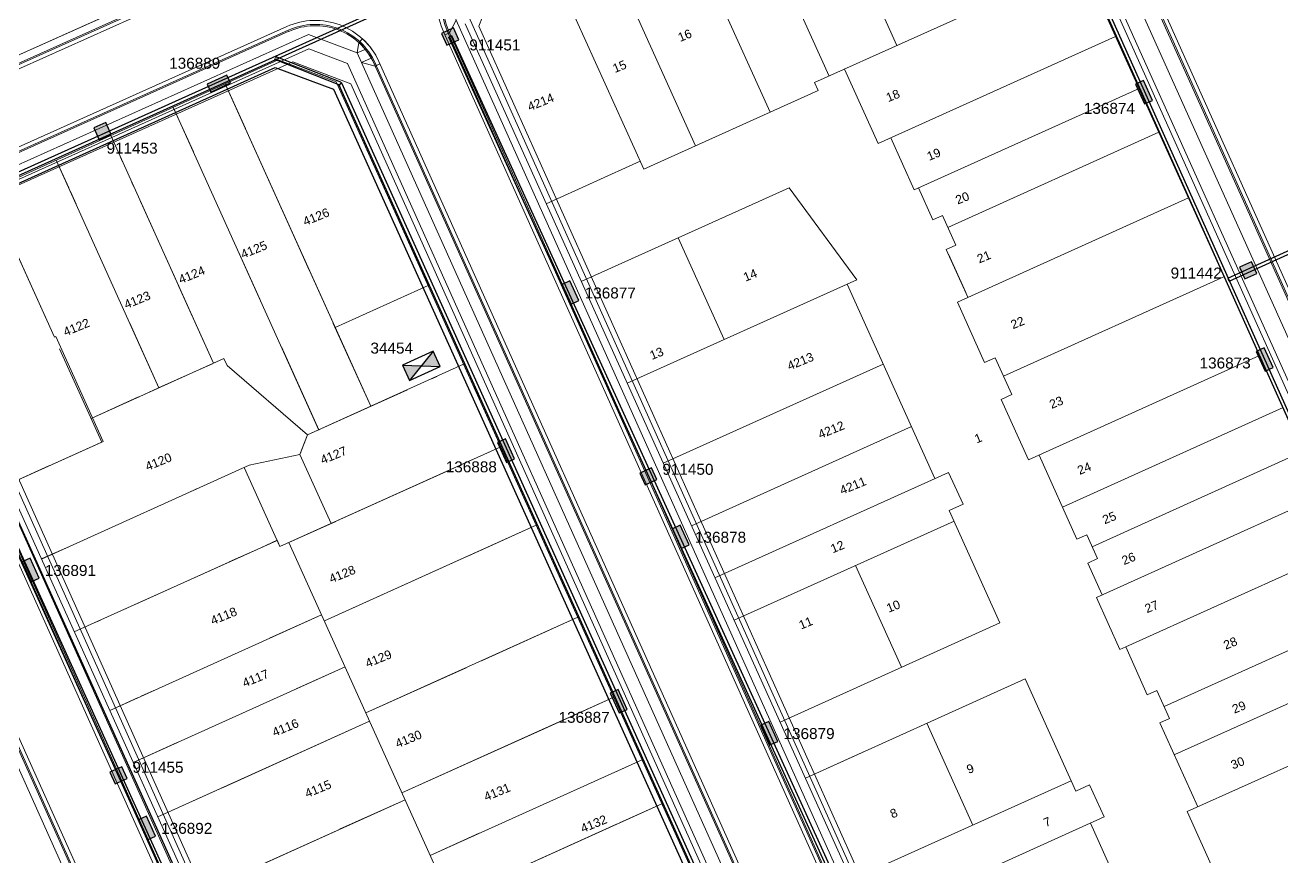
# Model space of a CAD drawing. Header units: metres. Extents: x 305195 to 309187, y 6261447 to 6263623.
# Drawn here: x 305525 to 305668.2, y 6262718 to 6262812.8 of the extents above; entities that cross this region are included whole.
import ezdxf
from ezdxf.enums import TextEntityAlignment as Align

# ---------------------------------------------------------------- set-up
doc = ezdxf.new("R2010")
doc.units = ezdxf.units.M
doc.layers.get('0').update_dxf_attribs({"color": 6})
for name, color, linetype in [('AREA41_NEW', 7, 'Continuous'), ('Duct_SP_EXT', 7, 'Continuous'), ('Notes', 7, 'Continuous'), ('st_new', 9, 'Continuous'), ('Sub_SP_EXT', 7, 'Continuous'), ('SupportsUG_SP_LV_EXT', 7, 'Continuous'), ('SupportsUG_SP_LV_SL_EXT', 7, 'Continuous')]:
    doc.layers.add(name, color=color, linetype=linetype)
doc.layers.add('Cadastre Developer_SP_EXT', color=9, linetype='Continuous', lineweight=5)
doc.styles.add('COLUMN_LABEL', font='arial.ttf')
doc.styles.add('iecARIAL', font='arial.ttf', dxfattribs={"height": 2})
doc.styles.add('POLE_LABEL', font='arial.ttf')
doc.styles.get("Standard").update_dxf_attribs({"font": 'arial.ttf'})

# ---------------------------------------------------------------- blocks, each defined once
blk = doc.blocks.new('PILLAR_EXT')
blk.add_hatch(color=256).paths.add_polyline_path([(-2.475, 0.99), (-2.475, -0.99), (2.475, -0.99), (2.475, 0.99)])
blk.add_lwpolyline([(-2.475, -0.99), (2.475, -0.99), (2.475, 0.99), (-2.475, 0.99)], close=True)
at = {"style": 'iecARIAL', "flags": 8}
blk.add_attdef('ASSET_NUM', (1.5, 3.5), '', height=2.5, dxfattribs=at)
for tag, p, flags in [('OWNED_BY', (0, -0.2), 9), ('STATE', (0, -0.4), 9), ('SUPPORT_TYPE', (0, -0.6), 9), ('STREETNAME', (0, -1.8), 9), ('SUBURB', (0, -2), 1), ('USAGE', (0, -0.8), 9), ('LEGEND', (0, -1), 9), ('LOCATION', (0, -1.2), 9), ('NOTES', (0, -1.4), 9), ('PARENT', (0, -1.6), 9)]:
    blk.add_attdef(tag, p, '', height=0.2, dxfattribs=dict(flags=flags))
blk = doc.blocks.new('COLUMN_EXT')
blk.add_hatch(color=256).paths.add_polyline_path([(-1.49, 1.48), (-1.49, -1.49), (1.48, -1.49), (1.48, 1.48)])
blk.add_lwpolyline([(-1.49, -1.49), (1.48, -1.49), (1.48, 1.48), (-1.49, 1.48)], close=True)
for tag, height, style, flags, p in [('ASSET_NUM', 2.5, 'COLUMN_LABEL', 8, (2, 2)), ('STRUCTURE_PLANT_NUMBER', 0.2, 'POLE_LABEL', 9, (1.81, 0.03)), ('STREET_CODE', 0.2, 'COLUMN_LABEL', 9, (1.81, -0.2))]:
    blk.add_attdef(tag, text='', height=height, dxfattribs=dict(style=style, flags=flags)).set_placement(p, align=Align.MIDDLE_LEFT)
at = {"flags": 1}
blk.add_attdef('Z', (1.81, -2.35), '', height=0.2, dxfattribs=at)
at = {"flags": 9}
for tag, p in [('COLUMN_TYPE', (1.81, -0.4)), ('OWNED_BY', (1.81, -0.6)), ('STATE', (1.81, -0.8)), ('USAGE', (1.81, -1)), ('STREETNAME', (1.81, -1.6)), ('SUBURB', (1.81, -1.8)), ('LEGEND', (1.81, -1.2)), ('LOCATION', (1.81, -1.4)), ('NOTES', (1.81, -2))]:
    blk.add_attdef(tag, text='', height=0.2, dxfattribs=at).set_placement(p, align=Align.MIDDLE_LEFT)
blk = doc.blocks.new('SUB_PADMOUNT_EXT')
for points in [[(0, 0), (-3.84, 1.92), (-3.84, -1.92)], [(0, 0), (3.84, 1.92), (3.84, -1.92)]]:
    blk.add_hatch(color=256).paths.add_polyline_path(points)
for p, q in [((3.84, 1.92), (-3.84, -1.92)), ((-3.84, 1.92), (3.84, -1.92))]:
    blk.add_line(p, q)
blk.add_lwpolyline([(-3.84, -1.92), (3.84, -1.92), (3.84, 1.92), (-3.84, 1.92)], close=True)
for tag, height, flags, p in [('ASSET_NUM', 2.5, 8, (2, 2)), ('STREET_CODE', 0.2, 9, (1.5, 0)), ('CONSTRUCTED_VOLTAGE', 0.2, 9, (1.5, -0.2)), ('OPERATING_VOLTAGE', 0.2, 9, (1.5, -0.6)), ('ORIENTATION', 0.2, 9, (1.5, -0.8)), ('OWNED_BY', 0.2, 9, (1.5, -1)), ('OPERATED_BY', 0.2, 9, (1.5, -1.2)), ('SECONDARY_VOLTAGE', 0.2, 9, (1.5, -1.6)), ('STATE', 0.2, 9, (1.5, -1.8)), ('SUBSTATION_TYPE', 0.2, 9, (1.5, -2.2)), ('NO_PHASES', 0.2, 9, (1.5, -0.4)), ('MAINTAINED_BY', 0.2, 9, (1.5, -1.4)), ('PARENT', 0.2, 9, (1.5, -2)), ('USAGE', 0.2, 9, (1.5, -2.4)), ('LEGEND', 0.2, 9, (1.5, -2.6)), ('LOCATION', 0.2, 9, (1.5, -2.8)), ('STREETNAME', 0.2, 9, (1.5, -3)), ('SUBURB', 0.2, 9, (1.5, -3.2)), ('Z', 0.2, 1, (1.5, -3.6)), ('NOTES', 0.2, 9, (1.5, -3.4))]:
    blk.add_attdef(tag, text='', height=height, dxfattribs=dict(flags=flags)).set_placement(p, align=Align.MIDDLE_LEFT)
blk = doc.blocks.new('AREA41_NEW')
at = {"layer": 'AREA41_NEW', "color": 251, "linetype": 'Continuous', "lineweight": 0}
for p, q in [((441836, -271947), (250570, -271947)), ((441836, -271947), (250570, -271947)), ((364031, -271947), (364031, -298447)), ((373846, -271947), (373846, -298447)), ((373846, -271947), (373846, -298447)), ((373847, -271948), (373847, -280097)), ((380661, -271947), (380661, -298447)), ((380661, -271947), (380661, -298447)), ((380662, -271948), (380662, -277447)), ((387161, -271947), (387161, -298447)), ((387161, -271947), (387161, -298447)), ((387162, -271948), (387162, -275417)), ((396976, -297317), (396976, -271947)), ((396976, -297317), (396976, -271947)), ((406091, -271947), (406091, -297947)), ((406091, -271947), (406091, -297947)), ((406092, -272012), (406092, -271948)), ((406092, -275447), (406092, -272042)), ((415406, -283867), (415406, -271947)), ((415406, -283687), (415406, -271947)), ((415407, -277097), (415407, -271948)), ((396977, -275242), (396977, -274642)), ((387162, -275887), (387162, -277447)), ((364031, -277677), (364031, -298447)), ((396977, -278442), (396977, -277842)), ((446836, -276947), (446836, -319947)), ((446836, -276947), (446836, -319947)), ((373847, -280127), (373847, -298448)), ((396977, -279606), (396977, -279586)), ((396977, -291259), (396977, -279636)), ((428516, -283867), (415405, -283867)), ((428516, -283867), (415406, -283867)), ((427074, -283688), (415407, -283688)), ((418361, -300317), (418361, -283687)), ((418361, -300317), (418361, -283687)), ((418363, -283688), (418363, -289637)), ((428516, -283687), (440891, -283687)), ((428516, -283687), (428516, -283867)), ((428516, -283687), (446836, -283687)), ((364032, -290267), (364032, -298448)), ((406092, -291357), (406092, -290293)), ((418363, -289712), (418363, -292062)), ((387162, -291937), (387162, -298448)), ((396977, -295184), (396977, -291334)), ((418361, -292187), (446836, -292187)), ((418361, -292187), (446836, -292187)), ((426456, -292188), (418362, -292188)), ((418363, -292137), (418363, -296437)), ((442896, -292188), (441336, -292188)), ((446837, -292188), (443366, -292188)), ((380662, -292327), (380662, -298448)), ((396977, -297318), (396977, -295259)), ((418363, -296512), (418363, -298862)), ((396201, -297317), (396201, -318606)), ((396201, -297317), (396976, -297317)), ((396201, -297317), (396201, -324947)), ((396201, -297317), (406091, -297317)), ((396202, -304287), (396202, -297318)), ((396202, -297318), (396977, -297318)), ((406091, -297947), (404815, -303707)), ((406091, -297947), (404815, -303707)), ((404816, -303708), (406092, -297948)), ((396201, -298447), (272570, -298447)), ((396202, -298447), (272645, -298447)), ((351571, -319272), (351571, -298447)), ((351571, -324947), (351571, -298447)), ((357071, -324947), (357071, -298447)), ((357071, -324947), (357071, -298447)), ((357072, -298448), (357072, -304577)), ((364886, -298447), (364886, -324947)), ((364886, -298447), (364886, -324947)), ((364887, -298448), (364887, -316217)), ((374886, -298447), (374886, -324947)), ((374886, -298447), (374886, -324947)), ((374887, -310976), (374887, -298448)), ((386386, -298447), (386386, -324947)), ((386386, -298447), (386386, -324947)), ((386387, -298448), (386387, -316352)), ((418361, -299002), (446836, -299002)), ((418361, -299002), (446836, -299002)), ((424006, -299003), (418362, -299003)), ((418363, -298937), (418363, -300317)), ((427931, -299003), (424081, -299003)), ((438516, -299003), (428006, -299003)), ((438561, -299003), (438546, -299003)), ((440941, -299003), (440341, -299003)), ((444141, -299003), (443541, -299003)), ((417466, -300317), (406516, -305408)), ((417466, -300317), (406516, -305408)), ((417466, -300318), (406517, -305409)), ((418361, -300317), (417466, -300317)), ((396201, -303707), (404815, -303707)), ((396201, -303707), (404815, -303707)), ((396202, -303708), (404814, -303708)), ((406516, -305408), (404815, -303707)), ((406517, -305409), (404879, -303771)), ((406516, -324947), (406516, -305408)), ((406516, -324947), (406516, -305408)), ((406517, -317908), (406517, -305409)), ((446836, -306817), (406466, -306817)), ((446836, -306817), (406466, -306817)), ((416866, -306818), (406517, -306818)), ((428856, -306818), (422856, -306818)), ((446646, -306818), (441246, -306818)), ((374887, -324948), (374887, -312886)), ((427074, -313317), (406516, -313317)), ((446836, -313317), (406516, -313317)), ((406517, -313318), (416866, -313318)), ((416366, -313317), (416366, -324947)), ((423521, -313318), (427074, -313318)), ((446836, -313317), (427076, -313317)), ((441246, -313318), (446757, -313318)), ((446787, -313318), (446837, -313318)), ((364887, -316247), (364887, -324948)), ((386387, -316382), (386387, -324948)), ((396201, -318607), (396201, -321125)), ((351571, -324947), (351571, -319632)), ((351572, -319687), (351572, -324947)), ((441836, -324947), (446836, -319947)), ((357072, -321467), (357072, -324948)), ((396201, -321127), (396201, -324947)), ((396202, -324948), (396202, -321127)), ((406517, -321612), (406517, -320952)), ((250570, -324947), (441836, -324947)), ((250570, -324947), (406516, -324947)), ((402147, -324947), (403147, -324947)), ((403267, -324947), (403726, -324947)), ((416366, -324947), (441836, -324947)), ((250563, -341052), (441829, -341052)), ((329468, -341052), (329468, -370272)), ((334783, -341052), (334783, -368552)), ((347513, -368552), (347513, -341052)), ((347513, -341055), (347513, -348615)), ((354513, -368552), (354513, -341052)), ((367242, -341052), (367242, -368552)), ((372557, -370272), (372557, -341052)), ((379057, -341052), (379057, -368552)), ((386872, -341052), (386872, -368552)), ((396872, -341052), (396872, -369749)), ((409602, -367043), (409602, -341052)), ((419329, -352792), (419329, -341052)), ((396872, -353167), (409602, -353167)), ((418329, -352792), (446829, -352792)), ((418329, -374597), (418329, -352792)), ((334783, -356237), (347513, -356237)), ((354513, -356237), (367242, -356237)), ((446829, -359292), (418329, -359292)), ((409602, -367044), (396872, -369749)), ((329467, -368552), (295793, -368552)), ((333468, -368552), (347513, -368552)), ((333468, -370272), (333468, -368552)), ((368557, -368552), (354513, -368552)), ((368557, -368552), (368557, -370272)), ((396872, -368552), (372557, -368552)), ((446829, -368607), (418329, -368607)), ((329468, -370272), (333468, -370272)), ((368557, -370272), (372557, -370272)), ((419329, -374597), (418329, -374597)), ((419329, -408052), (419329, -374597)), ((419329, -376422), (446829, -376422)), ((326125, -379162), (318565, -379162)), ((326125, -408052), (326125, -379162)), ((370104, -408052), (370104, -379162)), ((370104, -379162), (377664, -379162)), ((377664, -379162), (377664, -380482)), ((382279, -379162), (389839, -379162)), ((382279, -380482), (382279, -379162)), ((389839, -408052), (389839, -379162)), ((410014, -408052), (410014, -378352)), ((410014, -378352), (419329, -378352)), ((326125, -380482), (336625, -380482)), ((332625, -408052), (332625, -380552)), ((336625, -380482), (336625, -381692)), ((340124, -380482), (346114, -380482)), ((340124, -381692), (340124, -380482)), ((352614, -379762), (346114, -379762)), ((346114, -380482), (346114, -379762)), ((346114, -408052), (346114, -380482)), ((352614, -408052), (352614, -379762)), ((352614, -380482), (356614, -380482)), ((356614, -380482), (356614, -381692)), ((359604, -380482), (370104, -380482)), ((359604, -381692), (359604, -380482)), ((363604, -408052), (363604, -380482)), ((377664, -380482), (382279, -380482)), ((379972, -408052), (379972, -380482)), ((389839, -380482), (395829, -380482)), ((390429, -380482), (395239, -380482)), ((395829, -380482), (395829, -381682)), ((399514, -380482), (403514, -380482)), ((399514, -381682), (399514, -380482)), ((403514, -408052), (403514, -379952)), ((403514, -379952), (410014, -379952)), ((336625, -381692), (340124, -381692)), ((338119, -408052), (338119, -381692)), ((356614, -381692), (359604, -381692)), ((358109, -408052), (358109, -381692)), ((395829, -381682), (399514, -381682)), ((398019, -408052), (398019, -381682)), ((419329, -384922), (446829, -384922)), ((425401, -408052), (250563, -408052))]:
    blk.add_line(p, q, dxfattribs=at)
blk = doc.blocks.new('ST4_NEW')
at = {"layer": 'st_new', "color": 251, "lineweight": 0}
for p, q in [((220.86, 464.27), (92.72, 406.75)), ((93.64, 407.16), (223.34, 465.38)), ((95.35, 407), (220.54, 463.19)), ((95.41, 406.86), (220.6, 463.06)), ((95.6, 406.45), (220.78, 462.65)), ((304.89, 270.96), (232.88, 431.38)), ((301.53, 272.7), (230.74, 430.42)), ((304.34, 270.72), (232.33, 431.13)), ((304.48, 270.78), (232.47, 431.2)), ((299.96, 269.85), (228.36, 429.35)), ((300.87, 269.31), (228.91, 429.6)), ((163.03, 423.51), (160.51, 416.9)), ((157.41, 418.69), (238.11, 238.9)), ((159.03, 418.74), (238.05, 242.7)), ((157.9, 417.59), (157.17, 416.17)), ((160.51, 416.9), (238.84, 242.41)), ((141.09, 415.97), (96.57, 395.98)), ((138.6, 416.88), (98.92, 399.06)), ((138.78, 416.47), (99.1, 398.65)), ((138.85, 416.33), (99.16, 398.51)), ((146.64, 413.86), (141.09, 415.97)), ((146.83, 415.04), (147.24, 415.48)), ((156.62, 415.92), (156.5, 416.2)), ((235.65, 239.88), (156.5, 416.2)), ((157.17, 416.17), (156.62, 415.92)), ((157.03, 416.11), (156.91, 416.38)), ((236.06, 240.06), (156.91, 416.38)), ((157.17, 416.17), (157.05, 416.44)), ((236.19, 240.13), (157.05, 416.44)), ((141.14, 414.34), (97.75, 394.87)), ((145.53, 412.67), (141.14, 414.34)), ((146.83, 415.04), (146.64, 413.86)), ((146.64, 413.86), (147.56, 414.27)), ((139.31, 412.86), (100.08, 395.25)), ((145.91, 410.35), (139.31, 412.86)), ((224.79, 236.1), (145.53, 412.67)), ((146.64, 413.86), (147.13, 412.76)), ((226.16, 236.72), (146.64, 413.86)), ((147.13, 412.76), (148.24, 413.26)), ((147.13, 412.76), (148.68, 412.36)), ((227.71, 236.32), (148.56, 412.63)), ((148.68, 412.36), (148.56, 412.63)), ((148.68, 412.36), (149.23, 412.61)), ((227.85, 236.38), (148.69, 412.71)), ((148.82, 412.42), (148.7, 412.7)), ((228.26, 236.56), (149.1, 412.89)), ((149.23, 412.61), (149.11, 412.88)), ((224.24, 235.86), (145.91, 410.35)), ((94.46, 390.43), (174.33, 212.5)), ((96.08, 390.48), (175.45, 213.68)), ((97.56, 388.64), (175.89, 214.15)), ((94.71, 386.82), (173.25, 211.87)), ((94.16, 386.57), (172.7, 211.62)), ((94.57, 386.76), (173.11, 211.81)), ((84.43, 384.94), (119.98, 305.74)), ((119.98, 305.74), (84.84, 384.03)), ((164.76, 208.06), (86.23, 383.01)), ((164.9, 208.12), (86.36, 383.07)), ((165.31, 208.31), (86.77, 383.25))]:
    blk.add_line(p, q, dxfattribs=at)
for centre, radius, start, end in [((163.75, 419.45), 7.95, 114.1753, 204.1753), ((163.75, 419.45), 7.5, 114.1753, 204.1753), ((163.75, 419.45), 7.35, 114.1753, 204.1753), ((141.86, 409.62), 7.95, 24.1753, 114.1753), ((141.86, 409.62), 7.5, 24.1753, 114.1753), ((141.86, 409.62), 7.35, 24.1753, 114.1753), ((141.86, 409.62), 7.95, 24.1732, 47.4158), ((141.86, 409.62), 7.35, 24.1732, 47.4158), ((141.86, 409.62), 7.5, 24.1732, 47.4158)]:
    blk.add_arc(centre, radius, start, end, dxfattribs=at)
blk = doc.blocks.new('PLAN_NEW')
at = {"layer": 'st_new', "lineweight": 0}
blk.add_blockref('ST4_NEW', (-232.08, -1017.59), dxfattribs=at)

msp = doc.modelspace()

# ---------------------------------------------------------------- linework, layer by layer
at = {"layer": 'Duct_SP_EXT'}
for p, q in [((305633.44, 6262845.28), (305512.14, 6262790.6)), ((305633.59, 6262844.95), (305512.29, 6262790.27)), ((305717.23, 6262659.97), (305643.35, 6262824.99)), ((305717.56, 6262660.12), (305643.68, 6262825.13)), ((305573.26, 6262811.41), (305573.42, 6262811.48)), ((305655.17, 6262631.69), (305573.26, 6262811.41)), ((305573.59, 6262811.55), (305573.42, 6262811.48)), ((305655.5, 6262631.84), (305573.59, 6262811.55)), ((305553.44, 6262808.85), (305553.51, 6262809.02)), ((305560.83, 6262805.94), (305553.44, 6262808.85)), ((305553.58, 6262809.19), (305553.51, 6262809.02)), ((305560.96, 6262806.27), (305553.58, 6262809.19)), ((305560.73, 6262806.03), (305560.9, 6262806.1)), ((305641.97, 6262626.01), (305560.73, 6262806.03)), ((305560.83, 6262805.94), (305560.9, 6262806.1)), ((305560.96, 6262806.27), (305560.9, 6262806.1)), ((305561.06, 6262806.18), (305560.9, 6262806.1)), ((305642.3, 6262626.16), (305561.06, 6262806.18)), ((305662.07, 6262783.95), (305677.42, 6262790.93)), ((305662.22, 6262783.62), (305677.57, 6262790.6)), ((305662.07, 6262783.95), (305662.14, 6262783.78)), ((305662.22, 6262783.62), (305662.14, 6262783.78)), ((305591.96, 6262603.14), (305510.27, 6262782.99)), ((305592.28, 6262603.29), (305510.6, 6262783.14))]:
    msp.add_line(p, q, dxfattribs=at)
at = {"layer": 'Notes', "color": 254, "flags": 128}
msp.add_lwpolyline([(305514.29, 6262790.29), (305553.48, 6262807.97), (305560.1, 6262805.47), (305638.77, 6262631.13), (305636.27, 6262624.52), (305597.07, 6262606.83), (305590.46, 6262609.34), (305511.79, 6262783.67)], close=True, dxfattribs=at)

# ---------------------------------------------------------------- block references
at = {"layer": 'st_new'}
msp.add_blockref('PLAN_NEW', (305648.26, 6263413.34), dxfattribs=at)
at = {"layer": 'st_new', "xscale": 0.001, "yscale": 0.001, "zscale": 0.001, "rotation": 114.287395235026}
msp.add_blockref('AREA41_NEW', (305445.97, 6262269.94), dxfattribs=at)
at = {"layer": 'Sub_SP_EXT'}
ref = msp.add_blockref('SUB_PADMOUNT_EXT', (305570.13, 6262773.96), dxfattribs=dict(at, xscale=0.5, yscale=0.5, zscale=0.5, rotation=24.83605886115531))
ref.add_attrib('ASSET_NUM', '34454', dxfattribs={"layer": '0', "height": 1.25}).set_placement((305569.18, 6262774.98), align=Align.BOTTOM_RIGHT)
at = {"layer": 'SupportsUG_SP_LV_EXT'}
ref = msp.add_blockref('PILLAR_EXT', (305547.03, 6262806.12), dxfattribs=dict(at, xscale=0.5, yscale=0.5, zscale=0.5, rotation=24.86278909731078))
ref.add_attrib('ASSET_NUM', '136889', dxfattribs={"layer": '0', "height": 1.25, "style": 'iecARIAL'}).set_placement((305541.38, 6262808.44), align=Align.MIDDLE_LEFT)
ref = msp.add_blockref('PILLAR_EXT', (305652.51, 6262805.13), dxfattribs=dict(at, xscale=0.5, yscale=0.5, zscale=0.5, rotation=114.260348422171))
ref.add_attrib('ASSET_NUM', '136874', dxfattribs={"layer": '0', "height": 1.25, "style": 'iecARIAL'}).set_placement((305645.65, 6262803.3), align=Align.MIDDLE_LEFT)
ref = msp.add_blockref('PILLAR_EXT', (305587.13, 6262782.31), dxfattribs=dict(at, xscale=0.5, yscale=0.5, zscale=0.5, rotation=114.260348422171))
ref.add_attrib('ASSET_NUM', '136877', dxfattribs={"layer": '0', "height": 1.25, "style": 'iecARIAL'}).set_placement((305588.75, 6262782.26), align=Align.MIDDLE_LEFT)
ref = msp.add_blockref('PILLAR_EXT', (305666.25, 6262774.68), dxfattribs=dict(at, xscale=0.5, yscale=0.5, zscale=0.5, rotation=114.260348422171))
ref.add_attrib('ASSET_NUM', '136873', dxfattribs={"layer": '0', "height": 1.25, "style": 'iecARIAL'}).set_placement((305658.84, 6262774.28), align=Align.MIDDLE_LEFT)
ref = msp.add_blockref('PILLAR_EXT', (305579.77, 6262764.29), dxfattribs=dict(at, xscale=0.5, yscale=0.5, zscale=0.5, rotation=114.260348422171))
ref.add_attrib('ASSET_NUM', '136888', dxfattribs={"layer": '0', "height": 1.25, "style": 'iecARIAL'}).set_placement((305572.91, 6262762.45), align=Align.MIDDLE_LEFT)
ref = msp.add_blockref('PILLAR_EXT', (305599.7, 6262754.47), dxfattribs=dict(at, xscale=0.5, yscale=0.5, zscale=0.5, rotation=114.260348422171))
ref.add_attrib('ASSET_NUM', '136878', dxfattribs={"layer": '0', "height": 1.25, "style": 'iecARIAL'}).set_placement((305601.32, 6262754.42), align=Align.MIDDLE_LEFT)
ref = msp.add_blockref('PILLAR_EXT', (305525.59, 6262750.69), dxfattribs=dict(at, xscale=0.5, yscale=0.5, zscale=0.5, rotation=114.260348422171))
ref.add_attrib('ASSET_NUM', '136891', dxfattribs={"layer": '0', "height": 1.25, "style": 'iecARIAL'}).set_placement((305527.21, 6262750.64), align=Align.MIDDLE_LEFT)
ref = msp.add_blockref('PILLAR_EXT', (305592.63, 6262735.73), dxfattribs=dict(at, xscale=0.5, yscale=0.5, zscale=0.5, rotation=114.260348422171))
ref.add_attrib('ASSET_NUM', '136887', dxfattribs={"layer": '0', "height": 1.25, "style": 'iecARIAL'}).set_placement((305585.77, 6262733.9), align=Align.MIDDLE_LEFT)
ref = msp.add_blockref('PILLAR_EXT', (305609.79, 6262732.09), dxfattribs=dict(at, xscale=0.5, yscale=0.5, zscale=0.5, rotation=114.260348422171))
ref.add_attrib('ASSET_NUM', '136879', dxfattribs={"layer": '0', "height": 1.25, "style": 'iecARIAL'}).set_placement((305611.41, 6262732.05), align=Align.MIDDLE_LEFT)
ref = msp.add_blockref('PILLAR_EXT', (305538.85, 6262721.29), dxfattribs=dict(at, xscale=0.5, yscale=0.5, zscale=0.5, rotation=114.260348422171))
ref.add_attrib('ASSET_NUM', '136892', dxfattribs={"layer": '0', "height": 1.25, "style": 'iecARIAL'}).set_placement((305540.47, 6262721.25), align=Align.MIDDLE_LEFT)
at = {"layer": 'SupportsUG_SP_LV_SL_EXT'}
ref = msp.add_blockref('COLUMN_EXT', (305573.42, 6262811.48), dxfattribs=dict(at, xscale=0.5, yscale=0.5, zscale=0.5, rotation=24.33403438966272))
ref.add_attrib('ASSET_NUM', '911451', dxfattribs={"layer": '0', "height": 1.25, "style": 'COLUMN_LABEL'}).set_placement((305575.59, 6262810.53), align=Align.MIDDLE_LEFT)
ref = msp.add_blockref('COLUMN_EXT', (305533.78, 6262800.71), dxfattribs=dict(at, xscale=0.5, yscale=0.5, zscale=0.5, rotation=24.33403438966272))
ref.add_attrib('ASSET_NUM', '911453', dxfattribs={"layer": '0', "height": 1.25, "style": 'COLUMN_LABEL'}).set_placement((305534.24, 6262798.76), align=Align.MIDDLE_LEFT)
ref = msp.add_blockref('COLUMN_EXT', (305664.38, 6262784.84), dxfattribs=dict(at, xscale=0.5, yscale=0.5, zscale=0.5, rotation=24.33403438966272))
ref.add_attrib('ASSET_NUM', '911442', dxfattribs={"layer": '0', "height": 1.25, "style": 'COLUMN_LABEL'}).set_placement((305655.54, 6262784.53), align=Align.MIDDLE_LEFT)
ref = msp.add_blockref('COLUMN_EXT', (305596, 6262761.37), dxfattribs=dict(at, xscale=0.5, yscale=0.5, zscale=0.5, rotation=24.33403438966272))
ref.add_attrib('ASSET_NUM', '911450', dxfattribs={"layer": '0', "height": 1.25, "style": 'COLUMN_LABEL'}).set_placement((305597.6, 6262762.17), align=Align.MIDDLE_LEFT)
ref = msp.add_blockref('COLUMN_EXT', (305535.6, 6262727.3), dxfattribs=dict(at, xscale=0.5, yscale=0.5, zscale=0.5, rotation=24.33403438966272))
ref.add_attrib('ASSET_NUM', '911455', dxfattribs={"layer": '0', "height": 1.25, "style": 'COLUMN_LABEL'}).set_placement((305537.19, 6262728.21), align=Align.MIDDLE_LEFT)

# ---------------------------------------------------------------- texts
at = {"layer": 'Cadastre Developer_SP_EXT'}
for s, p in [('16', (305599.63, 6262810.86)), ('15', (305592.19, 6262807.32)), ('4214', (305582.48, 6262802.97)), ('18', (305623.35, 6262804)), ('19', (305628.01, 6262797.31)), ('20', (305631.27, 6262792.33)), ('4126', (305556.88, 6262789.89)), ('4125', (305549.79, 6262786.15)), ('21', (305633.72, 6262785.62)), ('4124', (305542.7, 6262783.28)), ('14', (305607.08, 6262783.54)), ('4123', (305536.49, 6262780.42)), ('4122', (305529.56, 6262777.31)), ('22', (305637.56, 6262778.12)), ('13', (305596.41, 6262774.62)), ('4213', (305612.09, 6262773.43)), ('23', (305641.97, 6262769.04)), ('4212', (305615.6, 6262765.62)), ('1', (305633.43, 6262765.11)), ('4120', (305538.91, 6262761.98)), ('4127', (305558.87, 6262762.72)), ('24', (305645.16, 6262761.52)), ('4211', (305618.07, 6262759.25)), ('25', (305648.02, 6262755.89)), ('12', (305617.03, 6262752.59)), ('26', (305650.22, 6262751.24)), ('4128', (305559.86, 6262749.17)), ('4118', (305546.35, 6262744.41)), ('10', (305623.4, 6262745.81)), ('27', (305652.84, 6262745.76)), ('11', (305613.41, 6262743.9)), ('28', (305661.82, 6262741.6)), ('4129', (305563.99, 6262739.54)), ('4117', (305549.98, 6262737.3)), ('29', (305662.8, 6262734.31)), ('4116', (305553.38, 6262731.68)), ('4130', (305567.41, 6262730.39)), ('30', (305662.64, 6262727.95)), ('9', (305632.53, 6262727.44)), ('4115', (305557.1, 6262724.71)), ('4131', (305577.51, 6262724.34)), ('8', (305623.81, 6262722.37)), ('4132', (305588.53, 6262720.72)), ('7', (305641.3, 6262721.37))]:
    msp.add_text(s, height=1, rotation=22.2229, dxfattribs=at).set_placement(p)

doc.saveas('drawing.dxf')
